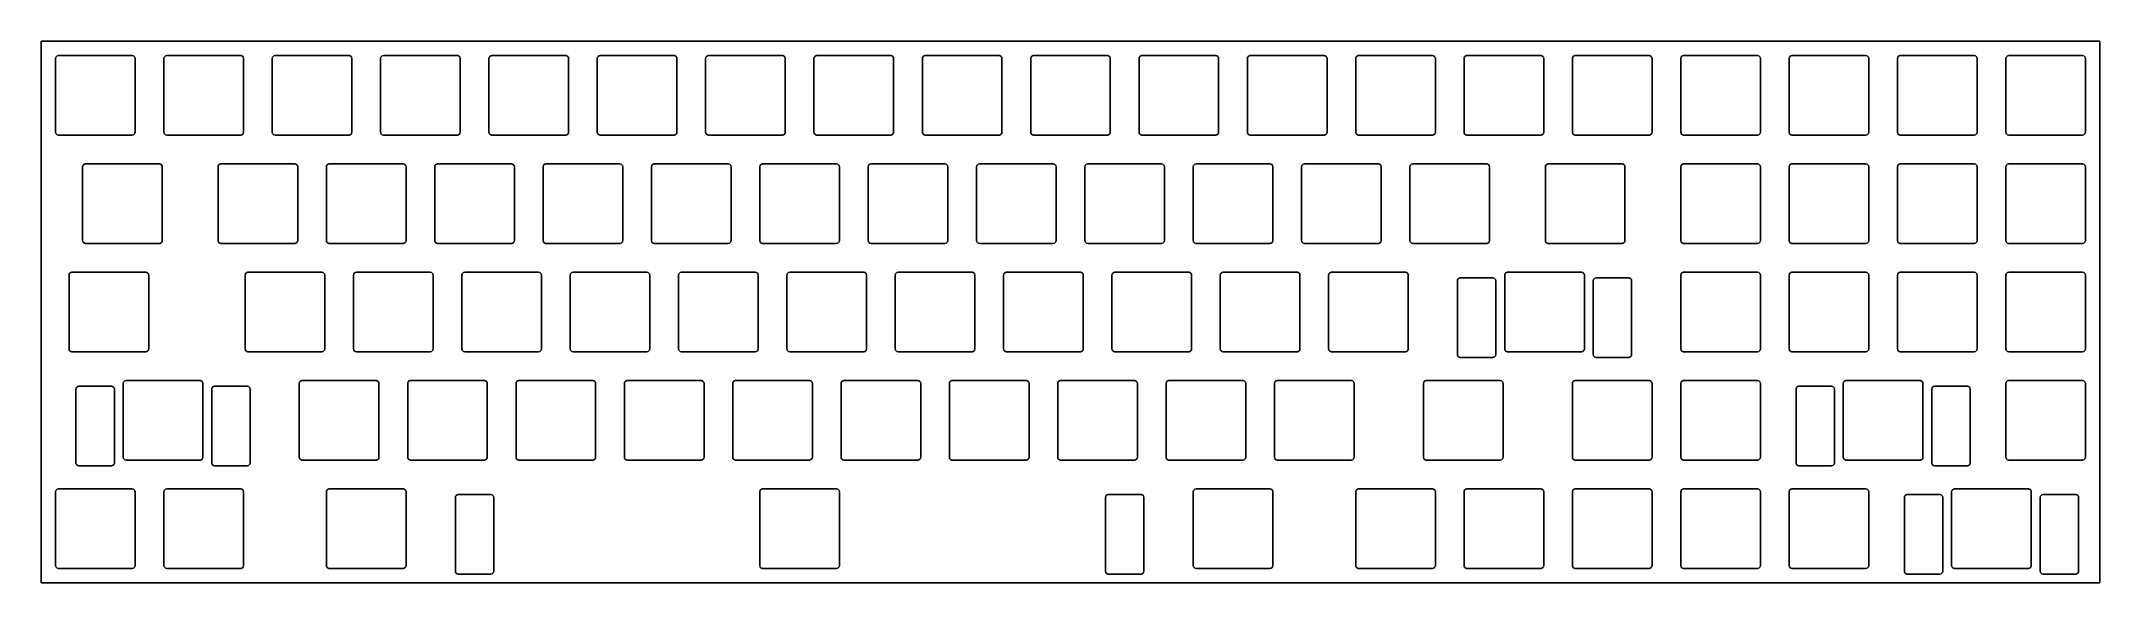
# Model space of a CAD drawing. Header units: millimetres. Extents: x 0 to 362, y -95 to 0.
import ezdxf

# ---------------------------------------------------------------- set-up
doc = ezdxf.new("R2010")
doc.units = ezdxf.units.MM

msp = doc.modelspace()

# ---------------------------------------------------------------- linework, layer by layer
for p, q in [((0, 0), (361.95, 0)), ((0, 0), (0, -95.25)), ((361.95, 0), (361.95, -95.25)), ((2.525, -3.025), (2.525, -16.025)), ((3.025, -2.525), (16.025, -2.525)), ((16.525, -3.025), (16.525, -16.025)), ((21.575, -3.025), (21.575, -16.025)), ((22.075, -2.525), (35.075, -2.525)), ((35.575, -3.025), (35.575, -16.025)), ((40.625, -3.025), (40.625, -16.025)), ((41.125, -2.525), (54.125, -2.525)), ((54.625, -3.025), (54.625, -16.025)), ((59.675, -3.025), (59.675, -16.025)), ((60.175, -2.525), (73.175, -2.525)), ((73.675, -3.025), (73.675, -16.025)), ((78.725, -3.025), (78.725, -16.025)), ((79.225, -2.525), (92.225, -2.525)), ((92.725, -3.025), (92.725, -16.025)), ((97.775, -3.025), (97.775, -16.025)), ((98.275, -2.525), (111.275, -2.525)), ((111.775, -3.025), (111.775, -16.025)), ((116.825, -3.025), (116.825, -16.025)), ((117.325, -2.525), (130.325, -2.525)), ((130.825, -3.025), (130.825, -16.025)), ((135.875, -3.025), (135.875, -16.025)), ((136.375, -2.525), (149.375, -2.525)), ((149.875, -3.025), (149.875, -16.025)), ((154.925, -3.025), (154.925, -16.025)), ((155.425, -2.525), (168.425, -2.525)), ((168.925, -3.025), (168.925, -16.025)), ((173.975, -3.025), (173.975, -16.025)), ((174.475, -2.525), (187.475, -2.525)), ((187.975, -3.025), (187.975, -16.025)), ((193.025, -3.025), (193.025, -16.025)), ((193.525, -2.525), (206.525, -2.525)), ((207.025, -3.025), (207.025, -16.025)), ((212.075, -3.025), (212.075, -16.025)), ((212.575, -2.525), (225.575, -2.525)), ((226.075, -3.025), (226.075, -16.025)), ((231.125, -3.025), (231.125, -16.025)), ((231.625, -2.525), (244.625, -2.525)), ((245.125, -3.025), (245.125, -16.025)), ((250.175, -3.025), (250.175, -16.025)), ((250.675, -2.525), (263.675, -2.525)), ((264.175, -3.025), (264.175, -16.025)), ((269.225, -3.025), (269.225, -16.025)), ((269.725, -2.525), (282.725, -2.525)), ((283.225, -3.025), (283.225, -16.025)), ((288.275, -3.025), (288.275, -16.025)), ((288.775, -2.525), (301.775, -2.525)), ((302.275, -3.025), (302.275, -16.025)), ((307.325, -3.025), (307.325, -16.025)), ((307.825, -2.525), (320.825, -2.525)), ((321.325, -3.025), (321.325, -16.025)), ((326.375, -3.025), (326.375, -16.025)), ((326.875, -2.525), (339.875, -2.525)), ((340.375, -3.025), (340.375, -16.025)), ((345.425, -3.025), (345.425, -16.025)), ((345.925, -2.525), (358.925, -2.525)), ((359.425, -3.025), (359.425, -16.025)), ((3.025, -16.525), (16.025, -16.525)), ((22.075, -16.525), (35.075, -16.525)), ((41.125, -16.525), (54.125, -16.525)), ((60.175, -16.525), (73.175, -16.525)), ((79.225, -16.525), (92.225, -16.525)), ((98.275, -16.525), (111.275, -16.525)), ((117.325, -16.525), (130.325, -16.525)), ((136.375, -16.525), (149.375, -16.525)), ((155.425, -16.525), (168.425, -16.525)), ((174.475, -16.525), (187.475, -16.525)), ((193.525, -16.525), (206.525, -16.525)), ((212.575, -16.525), (225.575, -16.525)), ((231.625, -16.525), (244.625, -16.525)), ((250.675, -16.525), (263.675, -16.525)), ((269.725, -16.525), (282.725, -16.525)), ((288.775, -16.525), (301.775, -16.525)), ((307.825, -16.525), (320.825, -16.525)), ((326.875, -16.525), (339.875, -16.525)), ((345.925, -16.525), (358.925, -16.525)), ((7.7875, -21.575), (20.7875, -21.575)), ((31.6, -21.575), (44.6, -21.575)), ((50.65, -21.575), (63.65, -21.575)), ((69.7, -21.575), (82.7, -21.575)), ((88.75, -21.575), (101.75, -21.575)), ((107.8, -21.575), (120.8, -21.575)), ((126.85, -21.575), (139.85, -21.575)), ((145.9, -21.575), (158.9, -21.575)), ((164.95, -21.575), (177.95, -21.575)), ((184, -21.575), (197, -21.575)), ((203.05, -21.575), (216.05, -21.575)), ((222.1, -21.575), (235.1, -21.575)), ((241.15, -21.575), (254.15, -21.575)), ((264.9625, -21.575), (277.9625, -21.575)), ((288.775, -21.575), (301.775, -21.575)), ((307.825, -21.575), (320.825, -21.575)), ((326.875, -21.575), (339.875, -21.575)), ((345.925, -21.575), (358.925, -21.575)), ((7.2875, -22.075), (7.2875, -35.075)), ((21.2875, -22.075), (21.2875, -35.075)), ((31.1, -22.075), (31.1, -35.075)), ((45.1, -22.075), (45.1, -35.075)), ((50.15, -22.075), (50.15, -35.075)), ((64.15, -22.075), (64.15, -35.075)), ((69.2, -22.075), (69.2, -35.075)), ((83.2, -22.075), (83.2, -35.075)), ((88.25, -22.075), (88.25, -35.075)), ((102.25, -22.075), (102.25, -35.075)), ((107.3, -22.075), (107.3, -35.075)), ((121.3, -22.075), (121.3, -35.075)), ((126.35, -22.075), (126.35, -35.075)), ((140.35, -22.075), (140.35, -35.075)), ((145.4, -22.075), (145.4, -35.075)), ((159.4, -22.075), (159.4, -35.075)), ((164.45, -22.075), (164.45, -35.075)), ((178.45, -22.075), (178.45, -35.075)), ((183.5, -22.075), (183.5, -35.075)), ((197.5, -22.075), (197.5, -35.075)), ((202.55, -22.075), (202.55, -35.075)), ((216.55, -22.075), (216.55, -35.075)), ((221.6, -22.075), (221.6, -35.075)), ((235.6, -22.075), (235.6, -35.075)), ((240.65, -22.075), (240.65, -35.075)), ((254.65, -22.075), (254.65, -35.075)), ((264.4625, -22.075), (264.4625, -35.075)), ((278.4625, -22.075), (278.4625, -35.075)), ((288.275, -22.075), (288.275, -35.075)), ((302.275, -22.075), (302.275, -35.075)), ((307.325, -22.075), (307.325, -35.075)), ((321.325, -22.075), (321.325, -35.075)), ((326.375, -22.075), (326.375, -35.075)), ((340.375, -22.075), (340.375, -35.075)), ((345.425, -22.075), (345.425, -35.075)), ((359.425, -22.075), (359.425, -35.075)), ((7.7875, -35.575), (20.7875, -35.575)), ((31.6, -35.575), (44.6, -35.575)), ((50.65, -35.575), (63.65, -35.575)), ((69.7, -35.575), (82.7, -35.575)), ((88.75, -35.575), (101.75, -35.575)), ((107.8, -35.575), (120.8, -35.575)), ((126.85, -35.575), (139.85, -35.575)), ((145.9, -35.575), (158.9, -35.575)), ((164.95, -35.575), (177.95, -35.575)), ((184, -35.575), (197, -35.575)), ((203.05, -35.575), (216.05, -35.575)), ((222.1, -35.575), (235.1, -35.575)), ((241.15, -35.575), (254.15, -35.575)), ((264.9625, -35.575), (277.9625, -35.575)), ((288.775, -35.575), (301.775, -35.575)), ((307.825, -35.575), (320.825, -35.575)), ((326.875, -35.575), (339.875, -35.575)), ((345.925, -35.575), (358.925, -35.575)), ((4.90625, -41.125), (4.90625, -54.125)), ((5.40625, -40.625), (18.40625, -40.625)), ((18.90625, -41.125), (18.90625, -54.125)), ((35.8625, -41.125), (35.8625, -54.125)), ((36.3625, -40.625), (49.3625, -40.625)), ((49.8625, -41.125), (49.8625, -54.125)), ((54.9125, -41.125), (54.9125, -54.125)), ((55.4125, -40.625), (68.4125, -40.625)), ((68.9125, -41.125), (68.9125, -54.125)), ((73.9625, -41.125), (73.9625, -54.125)), ((74.4625, -40.625), (87.4625, -40.625)), ((87.9625, -41.125), (87.9625, -54.125)), ((93.0125, -41.125), (93.0125, -54.125)), ((93.5125, -40.625), (106.5125, -40.625)), ((107.0125, -41.125), (107.0125, -54.125)), ((112.0625, -41.125), (112.0625, -54.125)), ((112.5625, -40.625), (125.5625, -40.625)), ((126.0625, -41.125), (126.0625, -54.125)), ((131.1125, -41.125), (131.1125, -54.125)), ((131.6125, -40.625), (144.6125, -40.625)), ((145.1125, -41.125), (145.1125, -54.125)), ((150.1625, -41.125), (150.1625, -54.125)), ((150.6625, -40.625), (163.6625, -40.625)), ((164.1625, -41.125), (164.1625, -54.125)), ((169.2125, -41.125), (169.2125, -54.125)), ((169.7125, -40.625), (182.7125, -40.625)), ((183.2125, -41.125), (183.2125, -54.125)), ((188.2625, -41.125), (188.2625, -54.125)), ((188.7625, -40.625), (201.7625, -40.625)), ((202.2625, -41.125), (202.2625, -54.125)), ((207.3125, -41.125), (207.3125, -54.125)), ((207.8125, -40.625), (220.8125, -40.625)), ((221.3125, -41.125), (221.3125, -54.125)), ((226.3625, -41.125), (226.3625, -54.125)), ((226.8625, -40.625), (239.8625, -40.625)), ((240.3625, -41.125), (240.3625, -54.125)), ((249.00575, -42.125), (249.00575, -55.125)), ((249.50575, -41.625), (255.25575, -41.625)), ((255.75575, -42.125), (255.75575, -55.125)), ((257.31875, -41.125), (257.31875, -54.125)), ((257.81875, -40.625), (270.81875, -40.625)), ((271.31875, -41.125), (271.31875, -54.125)), ((272.88175, -42.125), (272.88175, -55.125)), ((273.38175, -41.625), (279.13175, -41.625)), ((279.63175, -42.125), (279.63175, -55.125)), ((288.275, -41.125), (288.275, -54.125)), ((288.775, -40.625), (301.775, -40.625)), ((302.275, -41.125), (302.275, -54.125)), ((307.325, -41.125), (307.325, -54.125)), ((307.825, -40.625), (320.825, -40.625)), ((321.325, -41.125), (321.325, -54.125)), ((326.375, -41.125), (326.375, -54.125)), ((326.875, -40.625), (339.875, -40.625)), ((340.375, -41.125), (340.375, -54.125)), ((345.425, -41.125), (345.425, -54.125)), ((345.925, -40.625), (358.925, -40.625)), ((359.425, -41.125), (359.425, -54.125)), ((5.40625, -54.625), (18.40625, -54.625)), ((36.3625, -54.625), (49.3625, -54.625)), ((55.4125, -54.625), (68.4125, -54.625)), ((74.4625, -54.625), (87.4625, -54.625)), ((93.5125, -54.625), (106.5125, -54.625)), ((112.5625, -54.625), (125.5625, -54.625)), ((131.6125, -54.625), (144.6125, -54.625)), ((150.6625, -54.625), (163.6625, -54.625)), ((169.7125, -54.625), (182.7125, -54.625)), ((188.7625, -54.625), (201.7625, -54.625)), ((207.8125, -54.625), (220.8125, -54.625)), ((226.8625, -54.625), (239.8625, -54.625)), ((249.50575, -55.625), (255.25575, -55.625)), ((257.81875, -54.625), (270.81875, -54.625)), ((273.38175, -55.625), (279.13175, -55.625)), ((288.775, -54.625), (301.775, -54.625)), ((307.825, -54.625), (320.825, -54.625)), ((326.875, -54.625), (339.875, -54.625)), ((345.925, -54.625), (358.925, -54.625)), ((6.11825, -61.175), (6.11825, -74.175)), ((6.61825, -60.675), (12.36825, -60.675)), ((12.86825, -61.175), (12.86825, -74.175)), ((14.43125, -60.175), (14.43125, -73.175)), ((14.93125, -59.675), (27.93125, -59.675)), ((28.43125, -60.175), (28.43125, -73.175)), ((29.99425, -61.175), (29.99425, -74.175)), ((30.49425, -60.675), (36.24425, -60.675)), ((36.74425, -61.175), (36.74425, -74.175)), ((45.3875, -60.175), (45.3875, -73.175)), ((45.8875, -59.675), (58.8875, -59.675)), ((59.3875, -60.175), (59.3875, -73.175)), ((64.4375, -60.175), (64.4375, -73.175)), ((64.9375, -59.675), (77.9375, -59.675)), ((78.4375, -60.175), (78.4375, -73.175)), ((83.4875, -60.175), (83.4875, -73.175)), ((83.9875, -59.675), (96.9875, -59.675)), ((97.4875, -60.175), (97.4875, -73.175)), ((102.5375, -60.175), (102.5375, -73.175)), ((103.0375, -59.675), (116.0375, -59.675)), ((116.5375, -60.175), (116.5375, -73.175)), ((121.5875, -60.175), (121.5875, -73.175)), ((122.0875, -59.675), (135.0875, -59.675)), ((135.5875, -60.175), (135.5875, -73.175)), ((140.6375, -60.175), (140.6375, -73.175)), ((141.1375, -59.675), (154.1375, -59.675)), ((154.6375, -60.175), (154.6375, -73.175)), ((159.6875, -60.175), (159.6875, -73.175)), ((160.1875, -59.675), (173.1875, -59.675)), ((173.6875, -60.175), (173.6875, -73.175)), ((178.7375, -60.175), (178.7375, -73.175)), ((179.2375, -59.675), (192.2375, -59.675)), ((192.7375, -60.175), (192.7375, -73.175)), ((197.7875, -60.175), (197.7875, -73.175)), ((198.2875, -59.675), (211.2875, -59.675)), ((211.7875, -60.175), (211.7875, -73.175)), ((216.8375, -60.175), (216.8375, -73.175)), ((217.3375, -59.675), (230.3375, -59.675)), ((230.8375, -60.175), (230.8375, -73.175)), ((243.03125, -60.175), (243.03125, -73.175)), ((243.53125, -59.675), (256.53125, -59.675)), ((257.03125, -60.175), (257.03125, -73.175)), ((269.225, -60.175), (269.225, -73.175)), ((269.725, -59.675), (282.725, -59.675)), ((283.225, -60.175), (283.225, -73.175)), ((288.275, -60.175), (288.275, -73.175)), ((288.775, -59.675), (301.775, -59.675)), ((302.275, -60.175), (302.275, -73.175)), ((308.537, -61.175), (308.537, -74.175)), ((309.037, -60.675), (314.787, -60.675)), ((315.287, -61.175), (315.287, -74.175)), ((316.85, -60.175), (316.85, -73.175)), ((317.35, -59.675), (330.35, -59.675)), ((330.85, -60.175), (330.85, -73.175)), ((332.413, -61.175), (332.413, -74.175)), ((332.913, -60.675), (338.663, -60.675)), ((339.163, -61.175), (339.163, -74.175)), ((345.425, -60.175), (345.425, -73.175)), ((345.925, -59.675), (358.925, -59.675)), ((359.425, -60.175), (359.425, -73.175)), ((6.61825, -74.675), (12.36825, -74.675)), ((14.93125, -73.675), (27.93125, -73.675)), ((30.49425, -74.675), (36.24425, -74.675)), ((45.8875, -73.675), (58.8875, -73.675)), ((64.9375, -73.675), (77.9375, -73.675)), ((83.9875, -73.675), (96.9875, -73.675)), ((103.0375, -73.675), (116.0375, -73.675)), ((122.0875, -73.675), (135.0875, -73.675)), ((141.1375, -73.675), (154.1375, -73.675)), ((160.1875, -73.675), (173.1875, -73.675)), ((179.2375, -73.675), (192.2375, -73.675)), ((198.2875, -73.675), (211.2875, -73.675)), ((217.3375, -73.675), (230.3375, -73.675)), ((243.53125, -73.675), (256.53125, -73.675)), ((269.725, -73.675), (282.725, -73.675)), ((288.775, -73.675), (301.775, -73.675)), ((309.037, -74.675), (314.787, -74.675)), ((317.35, -73.675), (330.35, -73.675)), ((332.913, -74.675), (338.663, -74.675)), ((345.925, -73.675), (358.925, -73.675)), ((2.525, -79.225), (2.525, -92.225)), ((3.025, -78.725), (16.025, -78.725)), ((16.525, -79.225), (16.525, -92.225)), ((21.575, -79.225), (21.575, -92.225)), ((22.075, -78.725), (35.075, -78.725)), ((35.575, -79.225), (35.575, -92.225)), ((50.15, -79.225), (50.15, -92.225)), ((50.65, -78.725), (63.65, -78.725)), ((64.15, -79.225), (64.15, -92.225)), ((126.35, -79.225), (126.35, -92.225)), ((126.85, -78.725), (139.85, -78.725)), ((140.35, -79.225), (140.35, -92.225)), ((202.55, -79.225), (202.55, -92.225)), ((203.05, -78.725), (216.05, -78.725)), ((216.55, -79.225), (216.55, -92.225)), ((231.125, -79.225), (231.125, -92.225)), ((231.625, -78.725), (244.625, -78.725)), ((245.125, -79.225), (245.125, -92.225)), ((250.175, -79.225), (250.175, -92.225)), ((250.675, -78.725), (263.675, -78.725)), ((264.175, -79.225), (264.175, -92.225)), ((269.225, -79.225), (269.225, -92.225)), ((269.725, -78.725), (282.725, -78.725)), ((283.225, -79.225), (283.225, -92.225)), ((288.275, -79.225), (288.275, -92.225)), ((288.775, -78.725), (301.775, -78.725)), ((302.275, -79.225), (302.275, -92.225)), ((307.325, -79.225), (307.325, -92.225)), ((307.825, -78.725), (320.825, -78.725)), ((321.325, -79.225), (321.325, -92.225)), ((335.9, -79.225), (335.9, -92.225)), ((336.4, -78.725), (349.4, -78.725)), ((349.9, -79.225), (349.9, -92.225)), ((72.825, -80.225), (72.825, -93.225)), ((73.325, -79.725), (79.075, -79.725)), ((79.575, -80.225), (79.575, -93.225)), ((187.125, -80.225), (187.125, -93.225)), ((187.625, -79.725), (193.375, -79.725)), ((193.875, -80.225), (193.875, -93.225)), ((327.587, -80.225), (327.587, -93.225)), ((328.087, -79.725), (333.837, -79.725)), ((334.337, -80.225), (334.337, -93.225)), ((351.463, -80.225), (351.463, -93.225)), ((351.963, -79.725), (357.713, -79.725)), ((358.213, -80.225), (358.213, -93.225)), ((3.025, -92.725), (16.025, -92.725)), ((22.075, -92.725), (35.075, -92.725)), ((50.65, -92.725), (63.65, -92.725)), ((73.325, -93.725), (79.075, -93.725)), ((126.85, -92.725), (139.85, -92.725)), ((187.625, -93.725), (193.375, -93.725)), ((203.05, -92.725), (216.05, -92.725)), ((231.625, -92.725), (244.625, -92.725)), ((250.675, -92.725), (263.675, -92.725)), ((269.725, -92.725), (282.725, -92.725)), ((288.775, -92.725), (301.775, -92.725)), ((307.825, -92.725), (320.825, -92.725)), ((328.087, -93.725), (333.837, -93.725)), ((336.4, -92.725), (349.4, -92.725)), ((351.963, -93.725), (357.713, -93.725)), ((0, -95.25), (361.95, -95.25))]:
    msp.add_line(p, q)
for centre, start, end in [((3.025, -3.025), 90, 180), ((16.025, -3.025), 0, 90), ((22.075, -3.025), 90, 180), ((35.075, -3.025), 0, 90), ((41.125, -3.025), 90, 180), ((54.125, -3.025), 0, 90), ((60.175, -3.025), 90, 180), ((73.175, -3.025), 0, 90), ((79.225, -3.025), 90, 180), ((92.225, -3.025), 0, 90), ((98.275, -3.025), 90, 180), ((111.275, -3.025), 0, 90), ((117.325, -3.025), 90, 180), ((130.325, -3.025), 0, 90), ((136.375, -3.025), 90, 180), ((149.375, -3.025), 0, 90), ((155.425, -3.025), 90, 180), ((168.425, -3.025), 0, 90), ((174.475, -3.025), 90, 180), ((187.475, -3.025), 0, 90), ((193.525, -3.025), 90, 180), ((206.525, -3.025), 0, 90), ((212.575, -3.025), 90, 180), ((225.575, -3.025), 0, 90), ((231.625, -3.025), 90, 180), ((244.625, -3.025), 0, 90), ((250.675, -3.025), 90, 180), ((263.675, -3.025), 0, 90), ((269.725, -3.025), 90, 180), ((282.725, -3.025), 0, 90), ((288.775, -3.025), 90, 180), ((301.775, -3.025), 0, 90), ((307.825, -3.025), 90, 180), ((320.825, -3.025), 0, 90), ((326.875, -3.025), 90, 180), ((339.875, -3.025), 0, 90), ((345.925, -3.025), 90, 180), ((358.925, -3.025), 0, 90), ((3.025, -16.025), 180, 270), ((16.025, -16.025), 270, 360), ((22.075, -16.025), 180, 270), ((35.075, -16.025), 270, 360), ((41.125, -16.025), 180, 270), ((54.125, -16.025), 270, 360), ((60.175, -16.025), 180, 270), ((73.175, -16.025), 270, 360), ((79.225, -16.025), 180, 270), ((92.225, -16.025), 270, 360), ((98.275, -16.025), 180, 270), ((111.275, -16.025), 270, 360), ((117.325, -16.025), 180, 270), ((130.325, -16.025), 270, 360), ((136.375, -16.025), 180, 270), ((149.375, -16.025), 270, 360), ((155.425, -16.025), 180, 270), ((168.425, -16.025), 270, 360), ((174.475, -16.025), 180, 270), ((187.475, -16.025), 270, 360), ((193.525, -16.025), 180, 270), ((206.525, -16.025), 270, 360), ((212.575, -16.025), 180, 270), ((225.575, -16.025), 270, 360), ((231.625, -16.025), 180, 270), ((244.625, -16.025), 270, 360), ((250.675, -16.025), 180, 270), ((263.675, -16.025), 270, 360), ((269.725, -16.025), 180, 270), ((282.725, -16.025), 270, 360), ((288.775, -16.025), 180, 270), ((301.775, -16.025), 270, 360), ((307.825, -16.025), 180, 270), ((320.825, -16.025), 270, 360), ((326.875, -16.025), 180, 270), ((339.875, -16.025), 270, 360), ((345.925, -16.025), 180, 270), ((358.925, -16.025), 270, 360), ((7.7875, -22.075), 90, 180), ((20.7875, -22.075), 0, 90), ((31.6, -22.075), 90, 180), ((44.6, -22.075), 0, 90), ((50.65, -22.075), 90, 180), ((63.65, -22.075), 0, 90), ((69.7, -22.075), 90, 180), ((82.7, -22.075), 0, 90), ((88.75, -22.075), 90, 180), ((101.75, -22.075), 0, 90), ((107.8, -22.075), 90, 180), ((120.8, -22.075), 0, 90), ((126.85, -22.075), 90, 180), ((139.85, -22.075), 0, 90), ((145.9, -22.075), 90, 180), ((158.9, -22.075), 0, 90), ((164.95, -22.075), 90, 180), ((177.95, -22.075), 0, 90), ((184, -22.075), 90, 180), ((197, -22.075), 0, 90), ((203.05, -22.075), 90, 180), ((216.05, -22.075), 0, 90), ((222.1, -22.075), 90, 180), ((235.1, -22.075), 0, 90), ((241.15, -22.075), 90, 180), ((254.15, -22.075), 0, 90), ((264.9625, -22.075), 90, 180), ((277.9625, -22.075), 0, 90), ((288.775, -22.075), 90, 180), ((301.775, -22.075), 0, 90), ((307.825, -22.075), 90, 180), ((320.825, -22.075), 0, 90), ((326.875, -22.075), 90, 180), ((339.875, -22.075), 0, 90), ((345.925, -22.075), 90, 180), ((358.925, -22.075), 0, 90), ((7.7875, -35.075), 180, 270), ((20.7875, -35.075), 270, 360), ((31.6, -35.075), 180, 270), ((44.6, -35.075), 270, 360), ((50.65, -35.075), 180, 270), ((63.65, -35.075), 270, 360), ((69.7, -35.075), 180, 270), ((82.7, -35.075), 270, 360), ((88.75, -35.075), 180, 270), ((101.75, -35.075), 270, 360), ((107.8, -35.075), 180, 270), ((120.8, -35.075), 270, 360), ((126.85, -35.075), 180, 270), ((139.85, -35.075), 270, 360), ((145.9, -35.075), 180, 270), ((158.9, -35.075), 270, 360), ((164.95, -35.075), 180, 270), ((177.95, -35.075), 270, 360), ((184, -35.075), 180, 270), ((197, -35.075), 270, 360), ((203.05, -35.075), 180, 270), ((216.05, -35.075), 270, 360), ((222.1, -35.075), 180, 270), ((235.1, -35.075), 270, 360), ((241.15, -35.075), 180, 270), ((254.15, -35.075), 270, 360), ((264.9625, -35.075), 180, 270), ((277.9625, -35.075), 270, 360), ((288.775, -35.075), 180, 270), ((301.775, -35.075), 270, 360), ((307.825, -35.075), 180, 270), ((320.825, -35.075), 270, 360), ((326.875, -35.075), 180, 270), ((339.875, -35.075), 270, 360), ((345.925, -35.075), 180, 270), ((358.925, -35.075), 270, 360), ((5.40625, -41.125), 90, 180), ((18.40625, -41.125), 0, 90), ((36.3625, -41.125), 90, 180), ((49.3625, -41.125), 0, 90), ((55.4125, -41.125), 90, 180), ((68.4125, -41.125), 0, 90), ((74.4625, -41.125), 90, 180), ((87.4625, -41.125), 0, 90), ((93.5125, -41.125), 90, 180), ((106.5125, -41.125), 0, 90), ((112.5625, -41.125), 90, 180), ((125.5625, -41.125), 0, 90), ((131.6125, -41.125), 90, 180), ((144.6125, -41.125), 0, 90), ((150.6625, -41.125), 90, 180), ((163.6625, -41.125), 0, 90), ((169.7125, -41.125), 90, 180), ((182.7125, -41.125), 0, 90), ((188.7625, -41.125), 90, 180), ((201.7625, -41.125), 0, 90), ((207.8125, -41.125), 90, 180), ((220.8125, -41.125), 0, 90), ((226.8625, -41.125), 90, 180), ((239.8625, -41.125), 0, 90), ((249.50575, -42.125), 90, 180), ((255.25575, -42.125), 0, 90), ((257.81875, -41.125), 90, 180), ((270.81875, -41.125), 0, 90), ((273.38175, -42.125), 90, 180), ((279.13175, -42.125), 0, 90), ((288.775, -41.125), 90, 180), ((301.775, -41.125), 0, 90), ((307.825, -41.125), 90, 180), ((320.825, -41.125), 0, 90), ((326.875, -41.125), 90, 180), ((339.875, -41.125), 0, 90), ((345.925, -41.125), 90, 180), ((358.925, -41.125), 0, 90), ((5.40625, -54.125), 180, 270), ((18.40625, -54.125), 270, 360), ((36.3625, -54.125), 180, 270), ((49.3625, -54.125), 270, 360), ((55.4125, -54.125), 180, 270), ((68.4125, -54.125), 270, 360), ((74.4625, -54.125), 180, 270), ((87.4625, -54.125), 270, 360), ((93.5125, -54.125), 180, 270), ((106.5125, -54.125), 270, 360), ((112.5625, -54.125), 180, 270), ((125.5625, -54.125), 270, 360), ((131.6125, -54.125), 180, 270), ((144.6125, -54.125), 270, 360), ((150.6625, -54.125), 180, 270), ((163.6625, -54.125), 270, 360), ((169.7125, -54.125), 180, 270), ((182.7125, -54.125), 270, 360), ((188.7625, -54.125), 180, 270), ((201.7625, -54.125), 270, 360), ((207.8125, -54.125), 180, 270), ((220.8125, -54.125), 270, 360), ((226.8625, -54.125), 180, 270), ((239.8625, -54.125), 270, 360), ((257.81875, -54.125), 180, 270), ((270.81875, -54.125), 270, 360), ((288.775, -54.125), 180, 270), ((301.775, -54.125), 270, 360), ((307.825, -54.125), 180, 270), ((320.825, -54.125), 270, 360), ((326.875, -54.125), 180, 270), ((339.875, -54.125), 270, 360), ((345.925, -54.125), 180, 270), ((358.925, -54.125), 270, 360), ((249.50575, -55.125), 180, 270), ((255.25575, -55.125), 270, 360), ((273.38175, -55.125), 180, 270), ((279.13175, -55.125), 270, 360), ((6.61825, -61.175), 90, 180), ((12.36825, -61.175), 0, 90), ((14.93125, -60.175), 90, 180), ((27.93125, -60.175), 0, 90), ((30.49425, -61.175), 90, 180), ((36.24425, -61.175), 0, 90), ((45.8875, -60.175), 90, 180), ((58.8875, -60.175), 0, 90), ((64.9375, -60.175), 90, 180), ((77.9375, -60.175), 0, 90), ((83.9875, -60.175), 90, 180), ((96.9875, -60.175), 0, 90), ((103.0375, -60.175), 90, 180), ((116.0375, -60.175), 0, 90), ((122.0875, -60.175), 90, 180), ((135.0875, -60.175), 0, 90), ((141.1375, -60.175), 90, 180), ((154.1375, -60.175), 0, 90), ((160.1875, -60.175), 90, 180), ((173.1875, -60.175), 0, 90), ((179.2375, -60.175), 90, 180), ((192.2375, -60.175), 0, 90), ((198.2875, -60.175), 90, 180), ((211.2875, -60.175), 0, 90), ((217.3375, -60.175), 90, 180), ((230.3375, -60.175), 0, 90), ((243.53125, -60.175), 90, 180), ((256.53125, -60.175), 0, 90), ((269.725, -60.175), 90, 180), ((282.725, -60.175), 0, 90), ((288.775, -60.175), 90, 180), ((301.775, -60.175), 0, 90), ((309.037, -61.175), 90, 180), ((314.787, -61.175), 0, 90), ((317.35, -60.175), 90, 180), ((330.35, -60.175), 0, 90), ((332.913, -61.175), 90, 180), ((338.663, -61.175), 0, 90), ((345.925, -60.175), 90, 180), ((358.925, -60.175), 0, 90), ((6.61825, -74.175), 180, 270), ((12.36825, -74.175), 270, 360), ((14.93125, -73.175), 180, 270), ((27.93125, -73.175), 270, 360), ((30.49425, -74.175), 180, 270), ((36.24425, -74.175), 270, 360), ((45.8875, -73.175), 180, 270), ((58.8875, -73.175), 270, 360), ((64.9375, -73.175), 180, 270), ((77.9375, -73.175), 270, 360), ((83.9875, -73.175), 180, 270), ((96.9875, -73.175), 270, 360), ((103.0375, -73.175), 180, 270), ((116.0375, -73.175), 270, 360), ((122.0875, -73.175), 180, 270), ((135.0875, -73.175), 270, 360), ((141.1375, -73.175), 180, 270), ((154.1375, -73.175), 270, 360), ((160.1875, -73.175), 180, 270), ((173.1875, -73.175), 270, 360), ((179.2375, -73.175), 180, 270), ((192.2375, -73.175), 270, 360), ((198.2875, -73.175), 180, 270), ((211.2875, -73.175), 270, 360), ((217.3375, -73.175), 180, 270), ((230.3375, -73.175), 270, 360), ((243.53125, -73.175), 180, 270), ((256.53125, -73.175), 270, 360), ((269.725, -73.175), 180, 270), ((282.725, -73.175), 270, 360), ((288.775, -73.175), 180, 270), ((301.775, -73.175), 270, 360), ((309.037, -74.175), 180, 270), ((314.787, -74.175), 270, 360), ((317.35, -73.175), 180, 270), ((330.35, -73.175), 270, 360), ((332.913, -74.175), 180, 270), ((338.663, -74.175), 270, 360), ((345.925, -73.175), 180, 270), ((358.925, -73.175), 270, 360), ((3.025, -79.225), 90, 180), ((16.025, -79.225), 0, 90), ((22.075, -79.225), 90, 180), ((35.075, -79.225), 0, 90), ((50.65, -79.225), 90, 180), ((63.65, -79.225), 0, 90), ((126.85, -79.225), 90, 180), ((139.85, -79.225), 0, 90), ((203.05, -79.225), 90, 180), ((216.05, -79.225), 0, 90), ((231.625, -79.225), 90, 180), ((244.625, -79.225), 0, 90), ((250.675, -79.225), 90, 180), ((263.675, -79.225), 0, 90), ((269.725, -79.225), 90, 180), ((282.725, -79.225), 0, 90), ((288.775, -79.225), 90, 180), ((301.775, -79.225), 0, 90), ((307.825, -79.225), 90, 180), ((320.825, -79.225), 0, 90), ((336.4, -79.225), 90, 180), ((349.4, -79.225), 0, 90), ((73.325, -80.225), 90, 180), ((79.075, -80.225), 0, 90), ((187.625, -80.225), 90, 180), ((193.375, -80.225), 0, 90), ((328.087, -80.225), 90, 180), ((333.837, -80.225), 0, 90), ((351.963, -80.225), 90, 180), ((357.713, -80.225), 0, 90), ((3.025, -92.225), 180, 270), ((16.025, -92.225), 270, 360), ((22.075, -92.225), 180, 270), ((35.075, -92.225), 270, 360), ((50.65, -92.225), 180, 270), ((63.65, -92.225), 270, 360), ((73.325, -93.225), 180, 270), ((79.075, -93.225), 270, 360), ((126.85, -92.225), 180, 270), ((139.85, -92.225), 270, 360), ((187.625, -93.225), 180, 270), ((193.375, -93.225), 270, 360), ((203.05, -92.225), 180, 270), ((216.05, -92.225), 270, 360), ((231.625, -92.225), 180, 270), ((244.625, -92.225), 270, 360), ((250.675, -92.225), 180, 270), ((263.675, -92.225), 270, 360), ((269.725, -92.225), 180, 270), ((282.725, -92.225), 270, 360), ((288.775, -92.225), 180, 270), ((301.775, -92.225), 270, 360), ((307.825, -92.225), 180, 270), ((320.825, -92.225), 270, 360), ((328.087, -93.225), 180, 270), ((333.837, -93.225), 270, 360), ((336.4, -92.225), 180, 270), ((349.4, -92.225), 270, 360), ((351.963, -93.225), 180, 270), ((357.713, -93.225), 270, 360)]:
    msp.add_arc(centre, 0.5, start, end)

doc.saveas('drawing.dxf')
